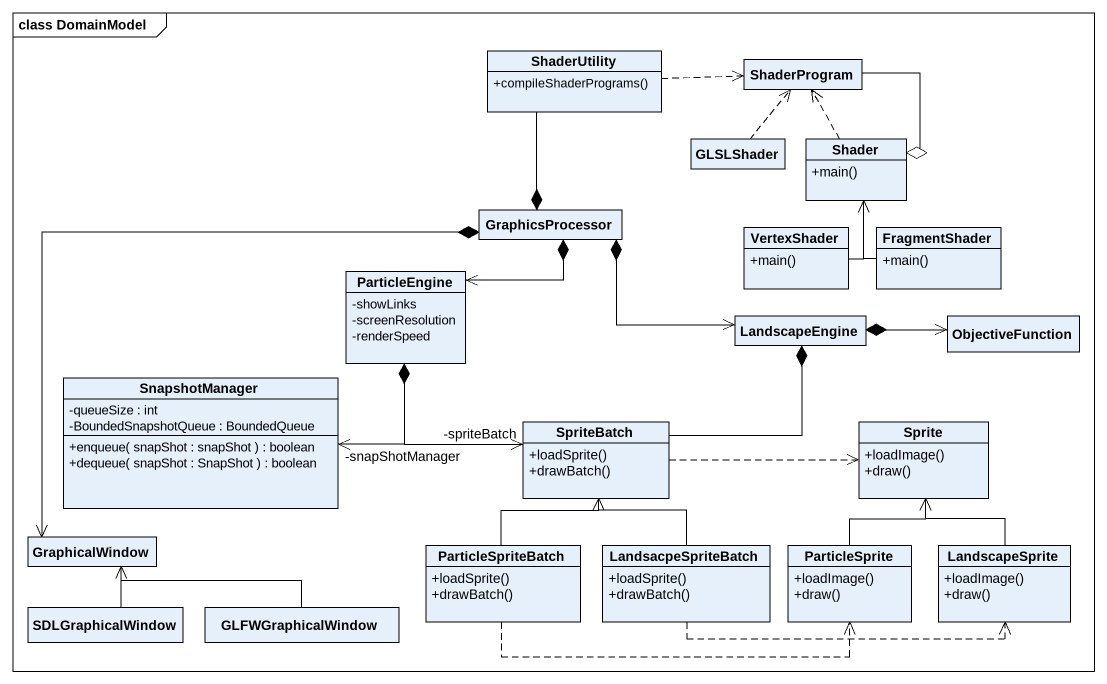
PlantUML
@startuml
mainframe class DomainModel
hide circle
hide empty members
skinparam classAttributeIconSize 0
class ShaderUtility {
  +compileShaderPrograms()
}
class ShaderProgram
class GLSLShader
class Shader {
  +main()
}
class GraphicsProcessor
class VertexShader {
  +main()
}
class FragmentShader {
  +main()
}
class ParticleEngine {
  -showLinks
  -screenResolution
  -renderSpeed
}
class LandscapeEngine
class ObjectiveFunction
class SnapshotManager {
  -queueSize : int
  -BoundedSnapshotQueue : BoundedQueue
  +enqueue( snapShot : snapShot ) : boolean
  +dequeue( snapShot : SnapShot ) : boolean
}
class SpriteBatch {
  +loadSprite()
  +drawBatch()
}
class Sprite {
  +loadImage()
  +draw()
}
class GraphicalWindow
class ParticleSpriteBatch {
  +loadSprite()
  +drawBatch()
}
class LandsacpeSpriteBatch {
  +loadSprite()
  +drawBatch()
}
class ParticleSprite {
  +loadImage()
  +draw()
}
class LandscapeSprite {
  +loadImage()
  +draw()
}
class SDLGraphicalWindow
class GLFWGraphicalWindow
ShaderUtility .right.> ShaderProgram
GLSLShader .up.> ShaderProgram
Shader .up.> ShaderProgram
Shader o-up- ShaderProgram
GraphicsProcessor *-up- ShaderUtility
GraphicsProcessor *--> ParticleEngine
GraphicsProcessor *-right-> LandscapeEngine
GraphicsProcessor *--> GraphicalWindow
VertexShader -up-> Shader
FragmentShader -up-> Shader
ParticleEngine *--> "-snapShotManager" SnapshotManager
ParticleEngine *--> "-spriteBatch" SpriteBatch
LandscapeEngine *-right-> ObjectiveFunction
LandscapeEngine *-- SpriteBatch
SpriteBatch .right.> Sprite
ParticleSpriteBatch -up-> SpriteBatch
ParticleSpriteBatch .right.> ParticleSprite
LandsacpeSpriteBatch -up-> SpriteBatch
LandsacpeSpriteBatch .right.> LandscapeSprite
ParticleSprite -up-> Sprite
LandscapeSprite -up-> Sprite
SDLGraphicalWindow -up-> GraphicalWindow
GLFWGraphicalWindow -left-> GraphicalWindow
@enduml
